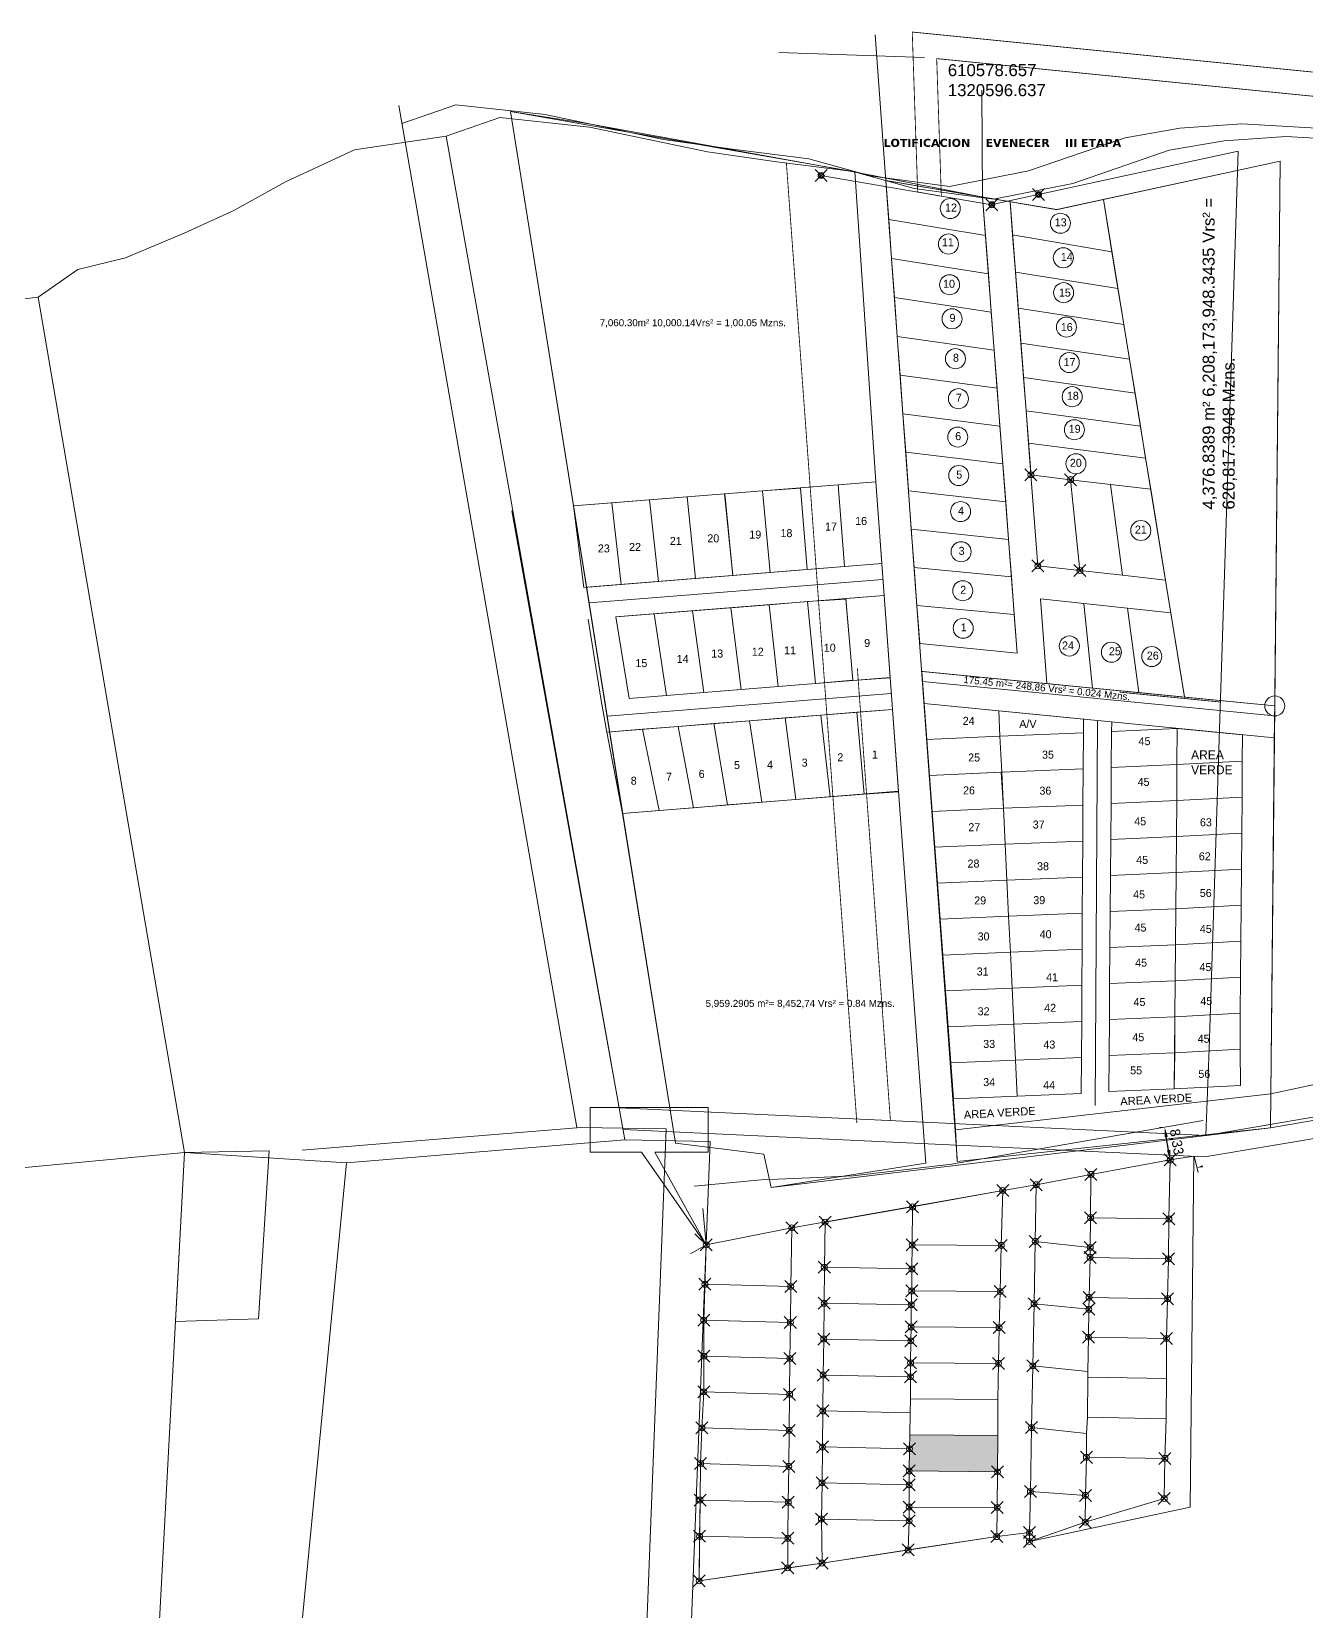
# Model space of a CAD drawing. Header units: millimetres. Extents: x 78982 to 618039, y 503579 to 1320172.
# Drawn here: x 81037.1 to 81355.6, y 504637 to 505031.7 of the extents above; entities that cross this region are included whole.
import ezdxf

# ---------------------------------------------------------------- set-up
doc = ezdxf.new("R2010")
doc.units = ezdxf.units.MM
doc.header["$PDMODE"] = 35
doc.header["$PDSIZE"] = 1.5
doc.styles.get("Standard").update_dxf_attribs({"font": 'TCCM____.TTF'})
doc.styles.add('TEXTOS', font='arial.ttf', dxfattribs={"height": 1})
doc.styles.add('TXT 300', font='arial.ttf', dxfattribs={"height": 0.06})
doc.dimstyles.new('ISO-25', dxfattribs={"dimtxt": 2.5, "dimasz": 2.5, "dimexe": 1.25, "dimexo": 0.625, "dimtad": 1, "dimtxsty": 'Standard', "dimcen": 2.5, "dimadec": 0, "dimazin": 0, "dimtfac": 1, "dimtmove": 0, "dimatfit": 3, "dimfxl": 1, "dimarcsym": 0})

# ---------------------------------------------------------------- blocks, each defined once
blk = doc.blocks.new('*D341')
at = {"color": 0, "lineweight": -2, "transparency": 16777216}
for p, q in [((81319.51, 504757.9), (81318.89, 504757.8)), ((81321.12, 504752.27), (81320.55, 504755.55)), ((81320.93, 504749.7), (81320.31, 504749.59))]:
    blk.add_line(p, q, dxfattribs=at)
at = {"color": 0, "lineweight": 15, "transparency": 16777216}
for points in [[(81320.96, 504755.62), (81320.14, 504755.48), (81320.12, 504758.01)], [(81321.53, 504752.34), (81320.71, 504752.19), (81321.55, 504749.8)]]:
    blk.add_solid(points, dxfattribs=at)
at = {"layer": 'Defpoints', "color": 0, "lineweight": 15, "transparency": 16777216}
for p in [(81320.12, 504758.01), (81320.12, 504758.01), (81321.55, 504749.8)]:
    blk.add_point(p, dxfattribs=at)
at = {"color": 0, "lineweight": 0, "transparency": 16777216, "insert": (81322.97, 504754.28), "char_height": 2.5, "attachment_point": 5, "rotation": 279.8288}
blk.add_mtext('8,33', dxfattribs=at)

msp = doc.modelspace()

# ---------------------------------------------------------------- hatches: boundary and pattern name
at = {"lineweight": 15}
h = msp.add_hatch(color=7, dxfattribs=at)
h.dxf.hatch_style = 1
h.paths.add_polyline_path([(81278.481, 504680.966), (81256.451, 504681.118), (81256.401, 504677.623), (81256.325, 504672.094), (81278.384, 504671.86)])

# ---------------------------------------------------------------- linework, layer by layer
at = {"color": 1, "lineweight": 0}
for p, q in [((81268.347, 504750.201), (81247.833, 505030.926)), ((81128.788, 505013.276), (81173.298, 504757.876)), ((81140.609, 505005.633), (81185.286, 504754.821)), ((81283.309, 504876.471), (81274.644, 504990.412)), ((81283.309, 504876.471), (81274.644, 504990.412)), ((81286.678, 504921.724), (81281.544, 504989.236)), ((81286.678, 504921.724), (81281.544, 504989.236)), ((81281.544, 504989.236), (81282.174, 504980.959)), ((81281.544, 504989.236), (81282.174, 504980.959)), ((81304.853, 504989.793), (81306.99, 504976.697)), ((81304.853, 504989.793), (81306.99, 504976.697)), ((81282.174, 504980.959), (81282.88, 504971.666)), ((81282.174, 504980.959), (81282.88, 504971.666)), ((81306.99, 504976.697), (81308.488, 504967.518)), ((81306.99, 504976.697), (81308.488, 504967.518)), ((81282.88, 504971.666), (81283.567, 504962.642)), ((81282.88, 504971.666), (81283.567, 504962.642)), ((81308.488, 504967.518), (81309.948, 504958.566)), ((81308.488, 504967.518), (81309.948, 504958.566)), ((81038.704, 504965.418), (81075.285, 504751.66)), ((81283.567, 504962.642), (81284.234, 504953.868)), ((81283.567, 504962.642), (81284.234, 504953.868)), ((81309.948, 504958.566), (81311.366, 504949.881)), ((81309.948, 504958.566), (81311.366, 504949.881)), ((81284.234, 504953.868), (81284.882, 504945.342)), ((81284.234, 504953.868), (81284.882, 504945.342)), ((81311.366, 504949.881), (81312.744, 504941.433)), ((81311.366, 504949.881), (81312.744, 504941.433)), ((81284.882, 504945.342), (81285.515, 504937.016)), ((81284.882, 504945.342), (81285.515, 504937.016)), ((81312.744, 504941.433), (81314.089, 504933.192)), ((81312.744, 504941.433), (81314.089, 504933.192)), ((81285.515, 504937.016), (81286.132, 504928.91)), ((81285.515, 504937.016), (81286.132, 504928.91)), ((81314.089, 504933.192), (81315.398, 504925.168)), ((81314.089, 504933.192), (81315.398, 504925.168)), ((81286.132, 504928.91), (81286.727, 504921.089)), ((81286.132, 504928.91), (81286.727, 504921.089)), ((81315.398, 504925.168), (81316.67, 504917.371)), ((81315.398, 504925.168), (81316.67, 504917.371)), ((81306.591, 504918.587), (81316.67, 504917.371)), ((81316.67, 504917.371), (81320.368, 504894.711)), ((81316.67, 504917.371), (81320.368, 504894.711)), ((81309.594, 504895.905), (81320.368, 504894.711)), ((81309.594, 504895.905), (81320.368, 504894.711)), ((81290.702, 504868.816), (81289.093, 504889.972)), ((81290.702, 504868.816), (81289.093, 504889.972)), ((81104.665, 504752.225), (81174.251, 504757.954)), ((81115.7, 504749.092), (81185.286, 504754.821)), ((81075.285, 504751.66), (81035.416, 504747.878)), ((81065.896, 504577.539), (81075.285, 504751.66)), ((81115.7, 504749.092), (81075.285, 504751.66)), ((81301.741, 504746.188), (81321.546, 504749.803)), ((81326.547, 504663.082), (81327.47, 504750.777)), ((81327.482, 504750.729), (81328.536, 504746.697)), ((81099.421, 504580.015), (81115.7, 504749.092)), ((81288.069, 504743.619), (81301.741, 504746.188)), ((81257.187, 504738.058), (81279.68, 504742.162)), ((81288.069, 504743.619), (81287.822, 504729.453)), ((81205.622, 504728.583), (81204.766, 504737.666)), ((81235.308, 504734.244), (81257.187, 504738.058)), ((81226.991, 504732.832), (81205.622, 504728.583)), ((81205.622, 504728.583), (81204.99, 504709.75)), ((81204.99, 504709.75), (81205.054, 504700.776)), ((81205.054, 504700.776), (81204.983, 504691.869)), ((81287.203, 504698.369), (81286.893, 504682.925)), ((81204.983, 504691.869), (81204.536, 504682.873)), ((81204.536, 504682.873), (81204.202, 504673.961)), ((81286.893, 504682.925), (81286.594, 504666.961)), ((81204.202, 504673.961), (81204.077, 504664.827)), ((81286.594, 504666.961), (81286.386, 504656.707)), ((81204.077, 504664.827), (81203.957, 504655.771)), ((81286.363, 504654.453), (81326.547, 504663.082)), ((81203.957, 504655.771), (81203.862, 504644.653)), ((81234.553, 504649.089), (81278.181, 504655.698)), ((81278.181, 504655.698), (81286.386, 504656.707)), ((81286.386, 504656.707), (81286.363, 504654.453)), ((81203.862, 504644.653), (81225.96, 504647.881)), ((81225.96, 504647.881), (81234.553, 504649.089))]:
    msp.add_line(p, q, dxfattribs=at)
at = {"color": 1, "lineweight": 0, "ltscale": 0.5}
for p, q in [((81259.029, 504991.556), (81265.342, 504990.48)), ((81330.461, 504755.939), (81331.275, 504777.549)), ((81455.408, 504777.218), (81330.461, 504755.939)), ((81460.796, 504772.67), (81330.208, 504750.557)), ((81205.622, 504728.583), (81202.747, 504731.382)), ((81202.747, 504731.382), (81205.622, 504728.583)), ((81205.622, 504728.583), (81201.709, 504726.361))]:
    msp.add_line(p, q, dxfattribs=at)
at = {"color": 1, "lineweight": 0, "ltscale": 0.5, "const_width": 0.2, "flags": 128}
for points in [[(81508.754, 505000.441), (81508.754, 505000.441), (81263.192, 505024.993), (81264.357, 504990.622), (81258.441, 504991.657), (81257.086, 505031.634), (81516.479, 505005.699)], [(81257.086, 505031.634), (81516.479, 505005.699)], [(81257.425, 505021.639), (81257.086, 505031.634)], [(81258.441, 504991.657), (81257.425, 505021.639)], [(81264.357, 504990.622), (81263.192, 505024.993)], [(81263.192, 505024.993), (81508.754, 505000.441)], [(81225.636, 504998.93), (81243.254, 504759.029)], [(81243.371, 504872.676), (81251.632, 504759.644)], [(81308.94, 504866.692), (81334.079, 504864.23)]]:
    msp.add_lwpolyline(points, dxfattribs=at)
at = {"color": 1, "lineweight": 0, "flags": 128}
for points in [[(81223.788, 505026.515), (81260.107, 505025.27)], [(81274.644, 504990.412), (81274.438, 505017.076)], [(81564.19, 504959.484), (81423.261, 504987.405), (81408.468, 504996.978), (81391.422, 505000.693), (81370.565, 505004.387), (81350.485, 505005.545), (81334.993, 505004.441), (81321.286, 505002.077), (81297.196, 504993.809), (81277.401, 504989.886), (81257.566, 504992.57), (81242.296, 504996.804), (81223.225, 504999.238), (81205.933, 505001.681), (81176.422, 505007.868), (81154.048, 505010.283), (81140.609, 505005.633)], [(81175.7, 504892.898), (81249.466, 504898.816)], [(81176.364, 504889.032), (81249.757, 504894.827)], [(81183.945, 504885.556), (81250.049, 504890.838)], [(81180.755, 504856.695), (81179.396, 504864.587), (81176.085, 504884.928)], [(81180.848, 504860.702), (81251.837, 504866.37)], [(81302.769, 504763.382), (81303.386, 504859.432)], [(81306.897, 504856.873), (81306.922, 504859.219)], [(81562.386, 504812.541), (81346.697, 504766.358)], [(81346.613, 504757.859), (81481.696, 504781.185)]]:
    msp.add_lwpolyline(points, dxfattribs=at)
at = {"color": 1, "lineweight": 0}
for points in [[(81553.155, 504962.617), (81412.226, 504990.538), (81397.433, 505000.111), (81380.387, 505003.826), (81359.53, 505007.52), (81339.45, 505008.678), (81323.958, 505007.574), (81310.251, 505005.21), (81286.161, 504996.943), (81266.366, 504993.019), (81246.531, 504995.703), (81231.261, 504999.937), (81212.19, 505002.371), (81194.898, 505004.814), (81165.387, 505011.001), (81143.013, 505013.416), (81129.574, 505008.766)], [(81564.19, 504959.484), (81423.261, 504987.405), (81408.468, 504996.978), (81391.422, 505000.693), (81370.565, 505004.387), (81350.485, 505005.545), (81334.993, 505004.441), (81321.286, 505002.077), (81297.196, 504993.81), (81277.401, 504989.886), (81257.566, 504992.57), (81242.296, 504996.804), (81223.225, 504999.238), (81205.933, 505001.681), (81176.422, 505007.868), (81154.048, 505010.283), (81140.609, 505005.633)], [(81140.609, 505005.633), (81117.762, 505002.201), (81100.531, 504994.227), (81087.615, 504987.039), (81075.198, 504981.378), (81060.498, 504975.197), (81048.573, 504972.334), (81038.704, 504965.418)], [(81276.481, 504988.58), (81234.783, 504995.691)], [(81250.493, 504994.531), (81251.206, 504984.767), (81251.918, 504975.023), (81252.63, 504965.279), (81253.339, 504955.585), (81254.046, 504945.91), (81254.752, 504936.246), (81255.455, 504926.622), (81256.158, 504917.008), (81256.857, 504907.433), (81257.556, 504897.869), (81258.254, 504888.324), (81258.946, 504878.854)], [(81250.493, 504994.531), (81251.206, 504984.767), (81251.918, 504975.023), (81252.63, 504965.279), (81253.339, 504955.585), (81254.046, 504945.91), (81254.752, 504936.246), (81255.455, 504926.622), (81256.158, 504917.008), (81256.857, 504907.433), (81257.556, 504897.869), (81258.254, 504888.324), (81258.946, 504878.854)], [(81274.644, 504990.412), (81275.374, 504980.82), (81276.101, 504971.248), (81276.829, 504961.675), (81277.553, 504952.153), (81278.276, 504942.65), (81278.998, 504933.158), (81279.717, 504923.705), (81280.435, 504914.262), (81281.15, 504904.859), (81281.864, 504895.466), (81282.577, 504886.093), (81283.309, 504876.471)], [(81274.644, 504990.412), (81275.374, 504980.82), (81276.101, 504971.248), (81276.829, 504961.675), (81277.553, 504952.153), (81278.276, 504942.65), (81278.998, 504933.158), (81279.717, 504923.705), (81280.435, 504914.262), (81281.15, 504904.859), (81281.864, 504895.466), (81282.577, 504886.093), (81283.309, 504876.471)], [(81288.162, 504990.932), (81277.462, 504988.603)], [(81251.206, 504984.767), (81275.374, 504980.82)], [(81251.206, 504984.767), (81275.374, 504980.82)], [(81282.174, 504980.959), (81306.99, 504976.697)], [(81282.174, 504980.959), (81306.99, 504976.697)], [(81251.918, 504975.023), (81276.101, 504971.248)], [(81251.918, 504975.023), (81276.101, 504971.248)], [(81282.88, 504971.666), (81308.488, 504967.518)], [(81282.88, 504971.666), (81308.488, 504967.518)], [(81038.704, 504965.418), (81002.903, 504961.15), (80973.463, 504955.394), (80952.647, 504952.227), (80936.661, 504948.58), (80920.941, 504942.9)], [(81252.63, 504965.279), (81276.829, 504961.675)], [(81252.63, 504965.279), (81276.829, 504961.675)], [(81283.567, 504962.642), (81309.948, 504958.566)], [(81283.567, 504962.642), (81309.948, 504958.566)], [(81253.339, 504955.585), (81277.553, 504952.153)], [(81253.339, 504955.585), (81277.553, 504952.153)], [(81284.234, 504953.868), (81311.366, 504949.881)], [(81284.234, 504953.868), (81311.366, 504949.881)], [(81254.046, 504945.91), (81278.276, 504942.65)], [(81254.046, 504945.91), (81278.276, 504942.65)], [(81284.882, 504945.342), (81312.744, 504941.433)], [(81284.882, 504945.342), (81312.744, 504941.433)], [(81254.752, 504936.246), (81278.998, 504933.158)], [(81254.752, 504936.246), (81278.998, 504933.158)], [(81285.515, 504937.016), (81314.089, 504933.192)], [(81285.515, 504937.016), (81314.089, 504933.192)], [(81286.132, 504928.91), (81315.398, 504925.168)], [(81286.132, 504928.91), (81315.398, 504925.168)], [(81255.455, 504926.622), (81279.717, 504923.705)], [(81255.455, 504926.622), (81279.717, 504923.705)], [(81256.158, 504917.008), (81280.435, 504914.262)], [(81256.158, 504917.008), (81280.435, 504914.262)], [(81256.857, 504907.433), (81281.15, 504904.859)], [(81256.857, 504907.433), (81281.15, 504904.859)], [(81257.556, 504897.869), (81281.864, 504895.466)], [(81257.556, 504897.869), (81281.864, 504895.466)], [(81258.254, 504888.324), (81282.577, 504886.093)], [(81258.254, 504888.324), (81282.577, 504886.093)], [(81321.703, 504886.529), (81289.093, 504889.972)], [(81321.703, 504886.529), (81289.093, 504889.972)], [(81299.952, 504888.826), (81302.147, 504867.697)], [(81299.952, 504888.826), (81302.147, 504867.697)], [(81310.841, 504887.676), (81313.692, 504866.568)], [(81310.841, 504887.676), (81313.692, 504866.568)], [(81258.946, 504878.854), (81283.309, 504876.471)], [(81258.946, 504878.854), (81283.309, 504876.471)], [(81290.702, 504868.816), (81302.147, 504867.697), (81313.692, 504866.568), (81325.143, 504865.448)], [(81290.702, 504868.816), (81302.147, 504867.697), (81313.692, 504866.568), (81325.143, 504865.448)], [(81189.429, 504751.766), (81176.579, 504751.766), (81176.579, 504762.946), (81206.132, 504762.946), (81206.132, 504751.766), (81192.74, 504751.766)], [(81174.251, 504757.954), (81195.596, 504757.566), (81182.356, 504418.25)], [(81202.609, 504743.221), (81219.376, 504744.82), (81231.512, 504745.319), (81242.327, 504745.821), (81266.896, 504748.789), (81329.805, 504759.688)], [(81185.286, 504754.821), (81206.631, 504754.433), (81193.391, 504415.117)], [(81189.429, 504751.766), (81205.622, 504728.583), (81192.74, 504751.766)]]:
    msp.add_lwpolyline(points, dxfattribs=at)
at = {"color": 1, "lineweight": 0, "flags": 128}
for points in [[(81247.97, 504919.282), (81172.454, 504913.24), (81156.69, 505011.791), (81242.772, 504996.673)], [(81220.035, 504751.267), (81197.905, 504754.018), (81156.69, 505011.791), (81176.241, 505008.726), (81244.248, 504996.337), (81275.661, 504990.239), (81293.177, 504987.252), (81349.006, 504999.404), (81346.613, 504757.859), (81221.851, 504742.963)], [(81325.143, 504865.448), (81347.657, 504863.246), (81349.006, 504999.404), (81304.853, 504989.793)], [(81284.234, 504953.868), (81311.366, 504949.881), (81312.744, 504941.433), (81314.089, 504933.192), (81285.515, 504937.016), (81284.882, 504945.342)], [(81172.454, 504913.24), (81247.97, 504919.282), (81253.624, 504841.915), (81184.732, 504836.411)], [(81175.065, 504892.847), (81249.466, 504898.816), (81247.97, 504919.282), (81172.454, 504913.24)], [(81253.624, 504841.915), (81184.732, 504836.41), (81176.364, 504889.032), (81172.454, 504913.24), (81247.97, 504919.282), (81250.049, 504890.838)], [(81247.97, 504919.282), (81249.466, 504898.816), (81240.166, 504898.07), (81238.55, 504918.529)], [(81191.451, 504914.76), (81200.871, 504915.514), (81202.965, 504895.085), (81193.665, 504894.339)], [(81200.871, 504915.514), (81210.212, 504916.261), (81212.265, 504895.832), (81202.965, 504895.085)], [(81210.291, 504916.268), (81219.711, 504917.021), (81221.566, 504896.578), (81212.265, 504895.832)], [(81219.711, 504917.021), (81229.138, 504917.684), (81230.866, 504897.324), (81221.566, 504896.578)], [(81229.131, 504917.775), (81238.552, 504918.509), (81240.166, 504898.07), (81230.866, 504897.324)], [(81182.031, 504914.006), (81172.448, 504913.24), (81175.065, 504892.847), (81184.365, 504893.593)], [(81182.031, 504914.006), (81191.451, 504914.76), (81193.665, 504894.339), (81184.365, 504893.593)], [(81183.062, 504885.486), (81250.049, 504890.838), (81251.545, 504870.36), (81186.374, 504865.145)], [(81202.201, 504887.015), (81211.771, 504887.779), (81214.304, 504867.38), (81204.994, 504866.635)], [(81211.771, 504887.779), (81221.34, 504888.544), (81223.615, 504868.125), (81214.304, 504867.38)], [(81221.34, 504888.544), (81230.91, 504889.309), (81232.925, 504868.87), (81223.615, 504868.125)], [(81230.91, 504889.309), (81240.489, 504889.961), (81242.226, 504869.722), (81232.925, 504868.87)], [(81250.049, 504890.838), (81251.555, 504870.231), (81242.235, 504869.615), (81240.479, 504890.073)], [(81192.632, 504886.25), (81183.062, 504885.486), (81186.374, 504865.145), (81195.684, 504865.89)], [(81192.632, 504886.25), (81202.201, 504887.015), (81204.994, 504866.635), (81195.684, 504865.89)], [(81259.456, 504871.872), (81347.657, 504863.246), (81347.578, 504855.246), (81260.039, 504863.893)], [(81267.901, 504757.322), (81346.697, 504766.358), (81347.632, 504860.746), (81259.638, 504869.379), (81265.365, 504792.029)], [(81260.033, 504863.831), (81260.699, 504854.856), (81279.009, 504855.655), (81278.704, 504861.995)], [(81260.039, 504863.893), (81347.578, 504855.246), (81346.697, 504766.358), (81267.901, 504757.322)], [(81184.732, 504836.411), (81180.755, 504856.695), (81252.128, 504862.381), (81253.624, 504841.915)], [(81216.442, 504859.538), (81225.363, 504860.249), (81228.026, 504839.87), (81219.493, 504839.188)], [(81225.363, 504860.249), (81234.285, 504860.959), (81236.558, 504840.552), (81228.026, 504839.87)], [(81234.285, 504860.959), (81243.207, 504861.67), (81245.091, 504841.234), (81236.558, 504840.552)], [(81252.128, 504862.381), (81253.632, 504841.804), (81245.091, 504841.234), (81243.207, 504861.67)], [(81278.704, 504861.995), (81279.009, 504855.655), (81299.856, 504856.566), (81299.845, 504859.961)], [(81189.676, 504857.406), (81193.894, 504837.143), (81184.732, 504836.411), (81180.755, 504856.695)], [(81189.676, 504857.406), (81198.598, 504858.116), (81202.427, 504837.825), (81193.894, 504837.143)], [(81198.598, 504858.116), (81207.52, 504858.827), (81210.96, 504838.507), (81202.427, 504837.825)], [(81207.52, 504858.827), (81216.442, 504859.538), (81219.493, 504839.188), (81210.96, 504838.507)], [(81279.009, 504855.655), (81279.442, 504846.666), (81299.82, 504847.566), (81299.856, 504856.566)], [(81306.897, 504856.873), (81306.823, 504847.873), (81323.227, 504848.59), (81323.301, 504857.589)], [(81323.301, 504857.589), (81339.616, 504856.033), (81339.556, 504849.445), (81323.227, 504848.59)], [(81260.699, 504854.856), (81261.366, 504845.881), (81279.442, 504846.666), (81279.001, 504855.655)], [(81306.823, 504847.873), (81306.75, 504838.874), (81323.153, 504839.59), (81323.227, 504848.59)], [(81323.227, 504848.59), (81323.153, 504839.59), (81339.474, 504840.446), (81339.556, 504849.445)], [(81261.366, 504845.881), (81262.033, 504836.905), (81279.875, 504837.676), (81279.34, 504846.662)], [(81279.442, 504846.666), (81279.875, 504837.676), (81299.727, 504838.439), (81299.82, 504847.566)], [(81184.732, 504836.411), (81253.624, 504841.915), (81260.442, 504748.97), (81221.851, 504742.963), (81220.035, 504751.267), (81197.905, 504754.018)], [(81323.153, 504839.59), (81323.08, 504830.59), (81339.405, 504831.446), (81339.474, 504840.446)], [(81262.033, 504836.905), (81262.699, 504827.93), (81280.308, 504828.687), (81279.875, 504837.676)], [(81279.875, 504837.676), (81280.308, 504828.687), (81299.677, 504829.439), (81299.727, 504838.439)], [(81306.75, 504838.874), (81306.676, 504829.874), (81323.08, 504830.59), (81323.153, 504839.59)], [(81262.699, 504827.93), (81263.366, 504818.955), (81280.741, 504819.697), (81280.308, 504828.687)], [(81280.308, 504828.687), (81280.741, 504819.697), (81299.628, 504820.439), (81299.677, 504829.439)], [(81306.676, 504829.874), (81306.592, 504820.874), (81323.006, 504821.591), (81323.08, 504830.59)], [(81323.08, 504830.59), (81323.006, 504821.591), (81339.31, 504822.446), (81339.405, 504831.446)], [(81280.741, 504819.697), (81281.174, 504810.708), (81299.578, 504811.439), (81299.628, 504820.439)], [(81306.592, 504820.874), (81306.519, 504811.875), (81322.932, 504812.591), (81323.006, 504821.591)], [(81323.006, 504821.591), (81322.932, 504812.591), (81339.228, 504813.447), (81339.31, 504822.446)], [(81263.366, 504818.955), (81264.032, 504809.98), (81281.174, 504810.708), (81280.741, 504819.697)], [(81306.519, 504811.875), (81306.476, 504802.875), (81322.859, 504803.591), (81322.932, 504812.591)], [(81322.932, 504812.591), (81322.859, 504803.591), (81339.145, 504804.447), (81339.228, 504813.447)], [(81264.032, 504809.98), (81264.699, 504801.004), (81281.607, 504801.718), (81281.174, 504810.708)], [(81281.174, 504810.708), (81281.607, 504801.718), (81299.529, 504802.439), (81299.578, 504811.439)], [(81264.699, 504801.004), (81265.365, 504792.029), (81282.04, 504792.728), (81281.607, 504801.718)], [(81281.607, 504801.718), (81282.04, 504792.728), (81299.479, 504793.439), (81299.529, 504802.439)], [(81306.476, 504802.875), (81306.403, 504793.875), (81322.785, 504794.592), (81322.859, 504803.591)], [(81322.859, 504803.591), (81322.785, 504794.592), (81339.063, 504795.448), (81339.145, 504804.447)], [(81265.365, 504792.029), (81266.032, 504783.054), (81282.473, 504783.739), (81282.04, 504792.728)], [(81282.04, 504792.728), (81282.473, 504783.739), (81299.43, 504784.439), (81299.479, 504793.439)], [(81306.403, 504793.875), (81306.361, 504784.875), (81322.711, 504785.592), (81322.785, 504794.592)], [(81322.785, 504794.592), (81322.711, 504785.592), (81339.049, 504786.448), (81339.063, 504795.448)], [(81306.361, 504784.875), (81306.287, 504775.876), (81322.637, 504776.573), (81322.711, 504785.592)], [(81322.711, 504785.592), (81322.655, 504776.573), (81339.011, 504777.448), (81339.049, 504786.448)], [(81266.032, 504783.054), (81266.699, 504774.078), (81282.906, 504774.749), (81282.473, 504783.739)], [(81282.473, 504783.739), (81282.906, 504774.749), (81299.383, 504775.44), (81299.43, 504784.439)], [(81322.655, 504776.573), (81322.564, 504767.574), (81339.099, 504768.448), (81339.011, 504777.448)], [(81266.699, 504774.078), (81267.365, 504765.103), (81283.339, 504765.76), (81282.906, 504774.749)], [(81282.906, 504774.749), (81283.339, 504765.76), (81299.328, 504766.44), (81299.38, 504775.439)], [(81306.287, 504775.876), (81306.213, 504766.876), (81322.564, 504767.574), (81322.637, 504776.573)], [(81268.331, 504749.389), (81267.901, 504757.322), (81346.697, 504766.358), (81346.613, 504757.859)]]:
    msp.add_lwpolyline(points, close=True, dxfattribs=at)
at = {"color": 1, "lineweight": 0, "ltscale": 0.5, "flags": 128}
for points in [[(81288.65, 504991.038), (81338.532, 505001.895)], [(81338.532, 505001.895), (81331.275, 504777.549)], [(81298.989, 504897.081), (81288.463, 504898.248), (81286.735, 504920.983), (81296.663, 504919.785), (81298.989, 504897.081)], [(81157.02, 504912.032), (81183.873, 504762.829)], [(81277.716, 504758.418), (81183.873, 504762.829)], [(81330.208, 504750.557), (81184.828, 504757.389)], [(81330.461, 504755.939), (81277.716, 504758.418)], [(81075.285, 504751.66), (81073.007, 504709.421)], [(81075.285, 504751.66), (81096.43, 504752.106)]]:
    msp.add_lwpolyline(points, dxfattribs=at)
at = {"color": 1, "lineweight": 0, "ltscale": 0.5, "const_width": 0.2, "flags": 128}
msp.add_lwpolyline([(81259.456, 504871.872), (81325.143, 504865.448), (81304.853, 504989.793), (81293.177, 504987.252), (81250.493, 504994.531)], close=True, dxfattribs=at)
msp.add_lwpolyline([(81259.456, 504871.872), (81325.143, 504865.448), (81304.853, 504989.793), (81293.177, 504987.252), (81250.493, 504994.531)], close=True, dxfattribs=at)
at = {"color": 1, "lineweight": 0, "ltscale": 0.5, "flags": 128}
for points in [[(81309.594, 504895.905), (81298.989, 504897.081), (81296.663, 504919.785), (81306.591, 504918.587)], [(81309.594, 504895.905), (81306.591, 504918.587), (81296.663, 504919.785), (81298.989, 504897.081)], [(81075.285, 504751.66), (81096.43, 504752.106), (81093.746, 504710.092), (81073.007, 504709.421)], [(81287.822, 504729.453), (81288.069, 504743.619), (81301.741, 504746.188), (81301.639, 504735.365), (81301.569, 504727.933)], [(81286.594, 504666.961), (81286.893, 504682.925), (81300.655, 504681.485), (81300.591, 504675.5), (81300.338, 504665.982)]]:
    msp.add_lwpolyline(points, close=True, dxfattribs=at)
at = {"color": 1, "lineweight": 0}
for points in [[(81288.069, 504743.619), (81301.741, 504746.188), (81321.546, 504749.803), (81327.47, 504750.777), (81326.547, 504663.082), (81286.363, 504654.453), (81286.386, 504656.707), (81286.594, 504666.961), (81286.893, 504682.925), (81287.203, 504698.369), (81287.511, 504713.876), (81287.822, 504729.453)], [(81301.741, 504746.188), (81321.546, 504749.803), (81321.21, 504735.071), (81301.639, 504735.365)], [(81287.822, 504729.453), (81288.069, 504743.619), (81301.741, 504746.188), (81301.639, 504735.365), (81301.569, 504727.933)], [(81205.622, 504728.583), (81226.991, 504732.832), (81279.68, 504742.162), (81288.069, 504743.619), (81287.822, 504729.453), (81287.511, 504713.876), (81287.203, 504698.369), (81286.893, 504682.925), (81286.594, 504666.961), (81286.386, 504656.707), (81278.181, 504655.698), (81256.082, 504652.35), (81234.553, 504649.089), (81203.862, 504644.653), (81204.077, 504664.827), (81204.202, 504673.961), (81204.536, 504682.873), (81204.983, 504691.869), (81205.054, 504700.776), (81204.99, 504709.75), (81205.292, 504718.745)], [(81257.187, 504738.058), (81279.68, 504742.162), (81279.33, 504728.447), (81257.073, 504728.577)], [(81235.121, 504722.985), (81235.308, 504734.244), (81257.187, 504738.058), (81257.073, 504728.577), (81257.003, 504722.562)], [(81321.21, 504735.071), (81321.08, 504725.109), (81301.517, 504725.468), (81301.569, 504727.933), (81301.639, 504735.365)], [(81226.991, 504732.832), (81226.726, 504718.19), (81205.292, 504718.745), (81205.622, 504728.583)], [(81279.33, 504728.447), (81279.036, 504716.936), (81256.959, 504717.065), (81257.003, 504722.562), (81257.073, 504728.577)], [(81287.511, 504713.876), (81287.822, 504729.453), (81301.569, 504727.933), (81301.517, 504725.468), (81301.267, 504715.477), (81301.212, 504712.481)], [(81235.069, 504713.997), (81235.121, 504722.985), (81257.003, 504722.562), (81256.959, 504717.065), (81256.834, 504713.61)], [(81321.08, 504725.109), (81320.896, 504715.134), (81301.267, 504715.477), (81301.517, 504725.468)], [(81226.726, 504718.19), (81226.627, 504709.197), (81204.99, 504709.75), (81205.292, 504718.745)], [(81234.961, 504705.05), (81235.069, 504713.997), (81256.834, 504713.61), (81256.816, 504708.088), (81256.73, 504704.607)], [(81279.036, 504716.936), (81278.782, 504707.919), (81256.816, 504708.088), (81256.834, 504713.61), (81256.959, 504717.065)], [(81287.203, 504698.369), (81287.511, 504713.876), (81301.212, 504712.481), (81301.212, 504712.481), (81301.106, 504705.511), (81300.958, 504696.984)], [(81320.896, 504715.134), (81320.618, 504705.199), (81301.106, 504705.511), (81301.212, 504712.481), (81301.267, 504715.477)], [(81226.627, 504709.197), (81226.539, 504700.211), (81205.054, 504700.776), (81204.99, 504709.75)], [(81278.782, 504707.919), (81278.647, 504698.982), (81256.679, 504699.09), (81256.73, 504704.607), (81256.816, 504708.088)], [(81234.825, 504696.058), (81234.961, 504705.05), (81256.73, 504704.607), (81256.679, 504699.09), (81256.653, 504695.621)], [(81320.618, 504705.199), (81320.585, 504695.16), (81300.943, 504695.515), (81300.958, 504696.984), (81301.106, 504705.511)], [(81226.539, 504700.211), (81226.451, 504691.232), (81204.983, 504691.869), (81205.054, 504700.776)], [(81278.647, 504698.982), (81278.477, 504689.989), (81256.609, 504690.079), (81256.653, 504695.621), (81256.679, 504699.09)], [(81286.893, 504682.925), (81287.203, 504698.369), (81300.958, 504696.984), (81300.943, 504695.515), (81300.861, 504685.523), (81300.655, 504681.485)], [(81234.75, 504687.098), (81234.825, 504696.058), (81256.653, 504695.621), (81256.609, 504690.079), (81256.534, 504686.627)], [(81320.585, 504695.16), (81320.511, 504685.135), (81300.861, 504685.523), (81300.943, 504695.515)], [(81226.451, 504691.232), (81226.348, 504682.227), (81204.536, 504682.873), (81204.983, 504691.869)], [(81278.477, 504689.989), (81278.481, 504680.966), (81256.451, 504681.118), (81256.534, 504686.623), (81256.609, 504690.079)], [(81234.651, 504678.1), (81234.75, 504687.098), (81256.534, 504686.627), (81256.451, 504681.118), (81256.401, 504677.623)], [(81226.348, 504682.227), (81226.245, 504673.233), (81204.202, 504673.961), (81204.536, 504682.873)], [(81286.594, 504666.961), (81286.893, 504682.925), (81300.655, 504681.485), (81300.591, 504675.5), (81300.338, 504665.982)], [(81320.511, 504685.135), (81320.226, 504675.244), (81300.591, 504675.5), (81300.655, 504681.485), (81300.861, 504685.523)], [(81278.481, 504680.966), (81278.384, 504671.86), (81256.325, 504672.094), (81256.401, 504677.623), (81256.451, 504681.118)], [(81234.559, 504669.136), (81234.651, 504678.1), (81256.401, 504677.623), (81256.325, 504672.094), (81256.31, 504668.617)], [(81320.226, 504675.244), (81320.059, 504665.205), (81300.328, 504659.311), (81300.338, 504665.982), (81300.591, 504675.5)], [(81226.245, 504673.233), (81226.117, 504664.265), (81204.077, 504664.827), (81204.202, 504673.961)], [(81278.384, 504671.86), (81278.312, 504662.966), (81256.323, 504663.075), (81256.31, 504668.617), (81256.325, 504672.094)], [(81234.383, 504660.088), (81234.559, 504669.136), (81256.31, 504668.617), (81256.323, 504663.075), (81256.332, 504659.617)], [(81286.363, 504654.453), (81286.386, 504656.707), (81286.594, 504666.961), (81300.338, 504665.982), (81300.328, 504659.311)], [(81226.117, 504664.265), (81225.988, 504655.274), (81203.957, 504655.771), (81204.077, 504664.827)], [(81278.312, 504662.966), (81278.181, 504655.698), (81256.082, 504652.35), (81256.332, 504659.617), (81256.323, 504663.075)], [(81234.553, 504649.089), (81234.383, 504660.088), (81256.332, 504659.617), (81256.082, 504652.35)], [(81225.988, 504655.274), (81225.96, 504647.881), (81203.862, 504644.653), (81203.957, 504655.771)]]:
    msp.add_lwpolyline(points, close=True, dxfattribs=at)
for centre, radius in [((81234.29, 504995.775), 0.5), ((81288.65, 504991.038), 0.5), ((81266.583, 504987.54), 2.506), ((81266.583, 504987.54), 2.506), ((81276.974, 504988.496), 0.5), ((81294.104, 504983.856), 2.506), ((81294.104, 504983.856), 2.506), ((81266.136, 504978.666), 2.506), ((81266.136, 504978.666), 2.506), ((81294.836, 504975.221), 2.506), ((81294.836, 504975.221), 2.506), ((81266.427, 504968.5), 2.506), ((81266.427, 504968.5), 2.506), ((81294.909, 504966.514), 2.506), ((81294.909, 504966.514), 2.506), ((81267.031, 504959.989), 2.506), ((81267.031, 504959.989), 2.506), ((81295.618, 504957.913), 2.506), ((81295.618, 504957.913), 2.506), ((81267.88, 504950.016), 2.506), ((81267.88, 504950.016), 2.506), ((81296.319, 504949.051), 2.506), ((81296.319, 504949.051), 2.506), ((81297.053, 504940.52), 2.506), ((81297.053, 504940.52), 2.506), ((81268.614, 504940.021), 2.506), ((81268.614, 504940.021), 2.506), ((81268.445, 504930.43), 2.506), ((81268.445, 504930.43), 2.506), ((81297.603, 504932.264), 2.506), ((81297.603, 504932.264), 2.506), ((81268.697, 504920.814), 2.506), ((81268.697, 504920.814), 2.506), ((81297.977, 504923.761), 2.506), ((81297.977, 504923.761), 2.506), ((81269.164, 504911.807), 2.506), ((81269.164, 504911.807), 2.506), ((81314.188, 504907.084), 2.506), ((81314.188, 504907.084), 2.506), ((81269.298, 504901.775), 2.506), ((81269.698, 504892.034), 2.506), ((81269.698, 504892.034), 2.506), ((81269.823, 504882.65), 2.506), ((81269.823, 504882.65), 2.506), ((81296.329, 504878.221), 2.506), ((81296.329, 504878.221), 2.506), ((81306.848, 504876.68), 2.506), ((81306.848, 504876.68), 2.506), ((81316.913, 504875.592), 2.506), ((81316.913, 504875.592), 2.506), ((81347.657, 504863.246), 2.5)]:
    msp.add_circle(centre, radius, dxfattribs=at)
for p in [(81234.29, 504995.775), (81288.65, 504991.038), (81276.974, 504988.496), (81321.546, 504749.803), (81301.741, 504746.188), (81279.68, 504742.162), (81288.069, 504743.619), (81257.187, 504738.058), (81226.991, 504732.832), (81235.308, 504734.244), (81301.639, 504735.365), (81321.21, 504735.071), (81205.622, 504728.583), (81257.073, 504728.577), (81279.33, 504728.447), (81287.822, 504729.453), (81301.517, 504725.468), (81301.569, 504727.933), (81321.08, 504725.109), (81235.121, 504722.985), (81257.003, 504722.562), (81205.292, 504718.745), (81226.726, 504718.19), (81256.959, 504717.065), (81279.036, 504716.936), (81235.069, 504713.997), (81256.834, 504713.61), (81287.511, 504713.876), (81301.212, 504712.481), (81301.267, 504715.477), (81320.896, 504715.134), (81204.99, 504709.75), (81226.627, 504709.197), (81234.961, 504705.05), (81256.73, 504704.607), (81256.816, 504708.088), (81278.782, 504707.919), (81301.106, 504705.511), (81320.618, 504705.199), (81205.054, 504700.776), (81226.539, 504700.211), (81256.679, 504699.09), (81278.647, 504698.982), (81287.203, 504698.369), (81234.825, 504696.058), (81256.653, 504695.621), (81204.983, 504691.869), (81226.451, 504691.232), (81234.75, 504687.098), (81204.536, 504682.873), (81226.348, 504682.227), (81286.893, 504682.925), (81234.651, 504678.1), (81256.401, 504677.623), (81204.202, 504673.961), (81226.245, 504673.233), (81300.591, 504675.5), (81320.226, 504675.244), (81234.559, 504669.136), (81256.325, 504672.094), (81278.384, 504671.86), (81256.31, 504668.617), (81286.594, 504666.961), (81300.338, 504665.982), (81320.059, 504665.205), (81204.077, 504664.827), (81226.117, 504664.265), (81256.323, 504663.075), (81278.312, 504662.966), (81234.383, 504660.088), (81256.332, 504659.617), (81300.328, 504659.311), (81203.957, 504655.771), (81225.988, 504655.274), (81278.181, 504655.698), (81286.363, 504654.453), (81286.386, 504656.707), (81256.082, 504652.35), (81225.96, 504647.881), (81234.553, 504649.089), (81203.862, 504644.653)]:
    msp.add_point(p, dxfattribs=at)
at = {"color": 1, "lineweight": 0, "ltscale": 0.5}
for p in [(81286.735, 504920.983), (81296.663, 504919.785), (81288.463, 504898.248), (81298.989, 504897.081)]:
    msp.add_point(p, dxfattribs=at)
at = {"color": 1, "lineweight": 0}
msp.add_solid([(81329.616, 504748.496), (81329.742, 504748.012), (81328.228, 504747.875)], dxfattribs=at)

# ---------------------------------------------------------------- texts
at = {"color": 1, "lineweight": 0, "style": 'TXT 300'}
for p in [(81309.106, 504763.407), (81270.012, 504760.084)]:
    msp.add_text('AREA VERDE', height=2, rotation=3.25705, dxfattribs=at).set_placement(p)
at = {"color": 1, "lineweight": 0, "attachment_point": 1}
for s, insert, char_height, width, style in [('610578.657\\P1320596.637', (81265.976, 505023.615), 3, 63.1756, 'TEXTOS'), ('7,060.30m² 10,000.14Vrs² = 1,00.05 Mzns.', (81178.997, 504959.879), 1.75, 74.93641, 'TXT 300'), ('5,959.2905 m²= 8,452,74 Vrs² = 0.84 Mzns.', (81205.443, 504789.804), 1.75, 71.38299, 'TXT 300')]:
    msp.add_mtext(s, dxfattribs=dict(at, insert=insert, char_height=char_height, width=width, style=style))
for s, insert, char_height, width in [('{\\fVerdana|b1|i0|c0|p34;LOTIFICACION    EVENECER    III ETAPA}', (81249.906, 505004.946), 2, 63.1756), ('{\\fVerdana|b1|i0|c0|p34;LOTIFICACION    EVENECER    III ETAPA}', (81249.906, 505004.946), 2, 63.1756), ('{\\fUtsaah|b0|i0|c0|p34;12}', (81265.282, 504988.773), 2, 3.58733), ('{\\fUtsaah|b0|i0|c0|p34;12}', (81265.282, 504988.773), 2, 3.58733), ('{\\fUtsaah|b0|i0|c0|p34;13}', (81292.69, 504985.088), 2, 3.58733), ('{\\fUtsaah|b0|i0|c0|p34;13}', (81292.69, 504985.088), 2, 3.58733), ('{\\fUtsaah|b0|i0|c0|p34;11}', (81264.495, 504980.125), 2, 3.58733), ('{\\fUtsaah|b0|i0|c0|p34;11}', (81264.495, 504980.125), 2, 3.58733), ('{\\fUtsaah|b0|i0|c0|p34;14}', (81294.213, 504976.454), 2, 3.58733), ('{\\fUtsaah|b0|i0|c0|p34;14}', (81294.213, 504976.454), 2, 3.58733), ('{\\fUtsaah|b0|i0|c0|p34;10}', (81264.787, 504969.733), 2, 3.58733), ('{\\fUtsaah|b0|i0|c0|p34;10}', (81264.787, 504969.733), 2, 3.58733), ('{\\fUtsaah|b0|i0|c0|p34;15}', (81293.721, 504967.521), 2, 3.58733), ('{\\fUtsaah|b0|i0|c0|p34;15}', (81293.721, 504967.521), 2, 3.58733), ('{\\fUtsaah|b0|i0|c0|p34;9}', (81266.408, 504961.222), 2, 3.58733), ('{\\fUtsaah|b0|i0|c0|p34;9}', (81266.408, 504961.222), 2, 3.58733), ('{\\fUtsaah|b0|i0|c0|p34;16}', (81294.204, 504958.919), 2, 3.58733), ('{\\fUtsaah|b0|i0|c0|p34;16}', (81294.204, 504958.919), 2, 3.58733), ('{\\fUtsaah|b0|i0|c0|p34;8}', (81267.257, 504951.248), 2, 3.58733), ('{\\fUtsaah|b0|i0|c0|p34;8}', (81267.257, 504951.248), 2, 3.58733), ('{\\fUtsaah|b0|i0|c0|p34;17}', (81294.905, 504950.171), 2, 3.58733), ('{\\fUtsaah|b0|i0|c0|p34;17}', (81294.905, 504950.171), 2, 3.58733), ('{\\fUtsaah|b0|i0|c0|p34;7}', (81267.99, 504941.254), 2, 3.58733), ('{\\fUtsaah|b0|i0|c0|p34;7}', (81267.99, 504941.254), 2, 3.58733), ('{\\fUtsaah|b0|i0|c0|p34;18}', (81295.721, 504941.753), 2, 3.58733), ('{\\fUtsaah|b0|i0|c0|p34;18}', (81295.721, 504941.753), 2, 3.58733), ('{\\fUtsaah|b0|i0|c0|p34;6}', (81267.822, 504931.662), 2, 3.58733), ('{\\fUtsaah|b0|i0|c0|p34;6}', (81267.822, 504931.662), 2, 3.58733), ('{\\fUtsaah|b0|i0|c0|p34;19}', (81296.183, 504933.497), 2, 3.58733), ('{\\fUtsaah|b0|i0|c0|p34;19}', (81296.183, 504933.497), 2, 3.58733), ('{\\fUtsaah|b0|i0|c0|p34;20}', (81296.468, 504924.994), 2, 3.58733), ('{\\fUtsaah|b0|i0|c0|p34;20}', (81296.468, 504924.994), 2, 3.58733), ('{\\fUtsaah|b0|i0|c0|p34;5}', (81268.074, 504922.047), 2, 3.58733), ('{\\fUtsaah|b0|i0|c0|p34;5}', (81268.074, 504922.047), 2, 3.58733), ('{\\fUtsaah|b0|i0|c0|p34;4}', (81268.541, 504913.04), 2, 3.58733), ('{\\fUtsaah|b0|i0|c0|p34;4}', (81268.541, 504913.04), 2, 3.58733), ('{\\fUtsaah|b0|i0|c0|p34;18}', (81224.175, 504907.431), 2, 3.58733), ('{\\fUtsaah|b0|i0|c0|p34;17}', (81235.3, 504909.066), 2, 3.58733), ('{\\fUtsaah|b0|i0|c0|p34;16}', (81242.821, 504910.464), 2, 3.58733), ('{\\fUtsaah|b0|i0|c0|p34;21}', (81312.714, 504908.317), 2, 3.58733), ('{\\fUtsaah|b0|i0|c0|p34;21}', (81312.714, 504908.317), 2, 3.58733), ('{\\fUtsaah|b0|i0|c0|p34;23}', (81178.551, 504903.608), 2, 3.58733), ('{\\fUtsaah|b0|i0|c0|p34;22}', (81186.342, 504903.977), 2, 3.58733), ('{\\fUtsaah|b0|i0|c0|p34;21}', (81196.521, 504905.48), 2, 3.58733), ('{\\fUtsaah|b0|i0|c0|p34;20}', (81205.889, 504906.139), 2, 3.58733), ('{\\fUtsaah|b0|i0|c0|p34;19}', (81216.383, 504907.062), 2, 3.58733), ('{\\fUtsaah|b0|i0|c0|p34;3}', (81268.674, 504903.007), 2, 3.58733), ('{\\fUtsaah|b0|i0|c0|p34;3}', (81268.674, 504903.007), 2, 3.58733), ('{\\fUtsaah|b0|i0|c0|p34;2}', (81269.075, 504893.267), 2, 3.58733), ('{\\fUtsaah|b0|i0|c0|p34;2}', (81269.075, 504893.267), 2, 3.58733), ('{\\fUtsaah|b0|i0|c0|p34;2}', (81269.075, 504893.267), 2, 3.58733), ('{\\fUtsaah|b0|i0|c0|p34;1}', (81269.2, 504883.883), 2, 3.58733), ('{\\fUtsaah|b0|i0|c0|p34;1}', (81269.2, 504883.883), 2, 3.58733), ('{\\fUtsaah|b0|i0|c0|p34;9}', (81245.073, 504879.982), 2, 3.58733), ('{\\fUtsaah|b0|i0|c0|p34;14}', (81198.233, 504876.001), 2, 3.58733), ('{\\fUtsaah|b0|i0|c0|p34;13}', (81206.88, 504877.346), 2, 3.58733), ('{\\fUtsaah|b0|i0|c0|p34;12}', (81217.014, 504877.794), 2, 3.58733), ('{\\fUtsaah|b0|i0|c0|p34;11}', (81225.076, 504878.137), 2, 3.58733), ('{\\fUtsaah|b0|i0|c0|p34;10}', (81234.984, 504878.796), 2, 3.58733), ('{\\fUtsaah|b0|i0|c0|p34;24}', (81294.52, 504879.355), 2, 3.58733), ('{\\fUtsaah|b0|i0|c0|p34;24}', (81294.52, 504879.355), 2, 3.58733), ('{\\fUtsaah|b0|i0|c0|p34;25}', (81306.224, 504877.912), 2, 3.58733), ('{\\fUtsaah|b0|i0|c0|p34;25}', (81306.224, 504877.912), 2, 3.58733), ('{\\fUtsaah|b0|i0|c0|p34;26}', (81315.696, 504876.825), 2, 3.58733), ('{\\fUtsaah|b0|i0|c0|p34;26}', (81315.696, 504876.825), 2, 3.58733), ('{\\fUtsaah|b0|i0|c0|p34;15}', (81187.919, 504874.946), 2, 3.58733), ('{\\fUtsaah|b0|i0|c0|p34;24}', (81269.702, 504860.519), 2, 3.58733), ('{\\fUtsaah|b0|i0|c0|p34;A/V}', (81283.825, 504859.764), 2, 3.58733), ('{\\fUtsaah|b0|i0|c0|p34;1}', (81247.01, 504852.111), 2, 3.58733), ('{\\fUtsaah|b0|i0|c0|p34;35}', (81289.517, 504852.075), 2, 3.58733), ('{\\fUtsaah|b0|i0|c0|p34;45}', (81313.624, 504855.445), 2, 3.58733), ('{\\fUtsaah|b0|i0|c0|p34;AREA VERDE}', (81326.755, 504852.161), 2.25, 3.58733), ('{\\fUtsaah|b0|i0|c0|p34;5}', (81212.555, 504849.475), 2, 3.58733), ('{\\fUtsaah|b0|i0|c0|p34;4}', (81220.797, 504849.554), 2, 3.58733), ('{\\fUtsaah|b0|i0|c0|p34;3}', (81229.445, 504850.081), 2, 3.58733), ('{\\fUtsaah|b0|i0|c0|p34;2}', (81238.362, 504851.426), 2, 3.58733), ('{\\fUtsaah|b0|i0|c0|p34;25}', (81271.058, 504851.369), 2, 3.58733), ('{\\fUtsaah|b0|i0|c0|p34;8}', (81186.748, 504845.572), 2, 3.58733), ('{\\fUtsaah|b0|i0|c0|p34;7}', (81195.575, 504846.574), 2, 3.58733), ('{\\fUtsaah|b0|i0|c0|p34;6}', (81203.727, 504847.26), 2, 3.58733), ('{\\fUtsaah|b0|i0|c0|p34;45}', (81313.399, 504845.267), 2, 3.58733), ('{\\fUtsaah|b0|i0|c0|p34;26}', (81269.78, 504843.147), 2, 3.58733), ('{\\fUtsaah|b0|i0|c0|p34;36}', (81288.865, 504843.08), 2, 3.58733), ('{\\fUtsaah|b0|i0|c0|p34;27}', (81271.097, 504833.951), 2, 3.58733), ('{\\fUtsaah|b0|i0|c0|p34;37}', (81287.188, 504834.616), 2, 3.58733), ('{\\fUtsaah|b0|i0|c0|p34;45}', (81312.544, 504835.432), 2, 3.58733), ('{\\fUtsaah|b0|i0|c0|p34;63}', (81328.962, 504835.174), 2, 3.58733), ('{\\fUtsaah|b0|i0|c0|p34;28}', (81270.903, 504824.869), 2, 3.58733), ('{\\fUtsaah|b0|i0|c0|p34;45}', (81313.039, 504825.781), 2, 3.58733), ('{\\fUtsaah|b0|i0|c0|p34;62}', (81328.691, 504826.681), 2, 3.58733), ('{\\fUtsaah|b0|i0|c0|p34;38}', (81288.269, 504824.19), 2, 3.58733), ('{\\fUtsaah|b0|i0|c0|p34;45}', (81312.273, 504817.159), 2, 3.58733), ('{\\fUtsaah|b0|i0|c0|p34;56}', (81328.924, 504817.508), 2, 3.58733), ('{\\fUtsaah|b0|i0|c0|p34;29}', (81272.569, 504815.65), 2, 3.58733), ('{\\fUtsaah|b0|i0|c0|p34;39}', (81287.33, 504815.72), 2, 3.58733), ('{\\fUtsaah|b0|i0|c0|p34;45}', (81312.634, 504808.88), 2, 3.58733), ('{\\fUtsaah|b0|i0|c0|p34;45}', (81328.938, 504808.537), 2, 3.58733), ('{\\fUtsaah|b0|i0|c0|p34;30}', (81273.421, 504806.658), 2, 3.58733), ('{\\fUtsaah|b0|i0|c0|p34;40}', (81288.921, 504807.213), 2, 3.58733), ('{\\fUtsaah|b0|i0|c0|p34;31}', (81273.188, 504797.893), 2, 3.58733), ('{\\fUtsaah|b0|i0|c0|p34;45}', (81312.769, 504800.099), 2, 3.58733), ('{\\fUtsaah|b0|i0|c0|p34;45}', (81328.848, 504798.992), 2, 3.58733), ('{\\fUtsaah|b0|i0|c0|p34;41}', (81290.54, 504796.466), 2, 3.58733), ('{\\fUtsaah|b0|i0|c0|p34;42}', (81290.054, 504788.819), 2, 3.58733), ('{\\fUtsaah|b0|i0|c0|p34;45}', (81312.363, 504790.264), 2, 3.58733), ('{\\fUtsaah|b0|i0|c0|p34;45}', (81329.073, 504790.527), 2, 3.58733), ('{\\fUtsaah|b0|i0|c0|p34;32}', (81273.421, 504787.95), 2, 3.58733), ('{\\fUtsaah|b0|i0|c0|p34;45}', (81312.093, 504781.483), 2, 3.58733), ('{\\fUtsaah|b0|i0|c0|p34;45}', (81328.397, 504781.088), 2, 3.58733), ('{\\fUtsaah|b0|i0|c0|p34;33}', (81274.815, 504779.796), 2, 3.58733), ('{\\fUtsaah|b0|i0|c0|p34;43}', (81289.854, 504779.641), 2, 3.58733), ('{\\fUtsaah|b0|i0|c0|p34;55}', (81311.533, 504773.205), 2, 3.58733), ('{\\fUtsaah|b0|i0|c0|p34;34}', (81274.815, 504770.261), 2, 3.58733), ('{\\fUtsaah|b0|i0|c0|p34;44}', (81289.804, 504769.513), 2, 3.58733), ('{\\fUtsaah|b0|i0|c0|p34;56}', (81328.575, 504772.322), 2, 3.58733)]:
    msp.add_mtext(s, dxfattribs=dict(at, insert=insert, char_height=char_height, width=width))
at = {"color": 1, "lineweight": 0, "attachment_point": 1, "style": 'TXT 300'}
for s, insert, char_height, width, rotation in [('4,376.8389 m² 6,208,173,948.3435 Vrs² = 620,817.3948 Mzns.', (81329.63, 504912.314), 3, 100, 90), ('175.45 m²= 248,86 Vrs² = 0.024 Mzns.', (81269.988, 504870.753), 1.75, 65.50073, 354)]:
    msp.add_mtext(s, dxfattribs=dict(at, insert=insert, char_height=char_height, width=width, rotation=rotation))

# ---------------------------------------------------------------- dimensions: what is measured, and where the dimension line sits
at = {"color": 1, "lineweight": 0}
dim = msp.add_aligned_dim(p1=(81321.546, 504749.803), p2=(81320.124, 504758.011), distance=0, dimstyle='ISO-25', dxfattribs=at)
dim.commit()
dim.dimension.update_dxf_attribs({"geometry": '*D341', "text_midpoint": (81322.966, 504754.276)})

doc.saveas('drawing.dxf')
